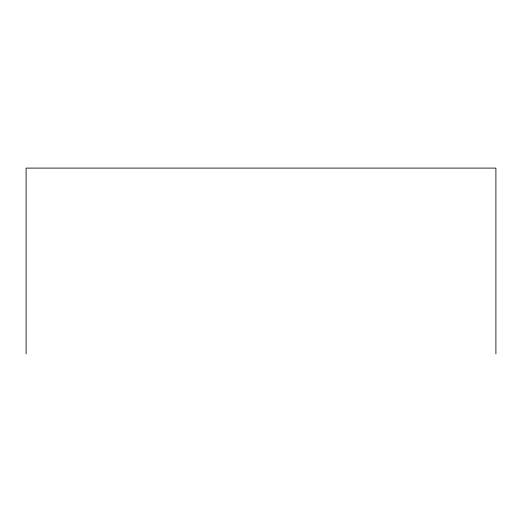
<?xml version="1.0" encoding="UTF-8"?>
<svg xmlns="http://www.w3.org/2000/svg" width="522" height="522" viewBox="0 0 522 522"><rect width="100%" height="100%" fill="white"/><g stroke="black" fill="none" stroke-linecap="round" stroke-linejoin="round"><path stroke-width="0.78" d="M495.9 353.903L495.9 168.097L26.1 168.097L26.1 353.903"/></g></svg>
